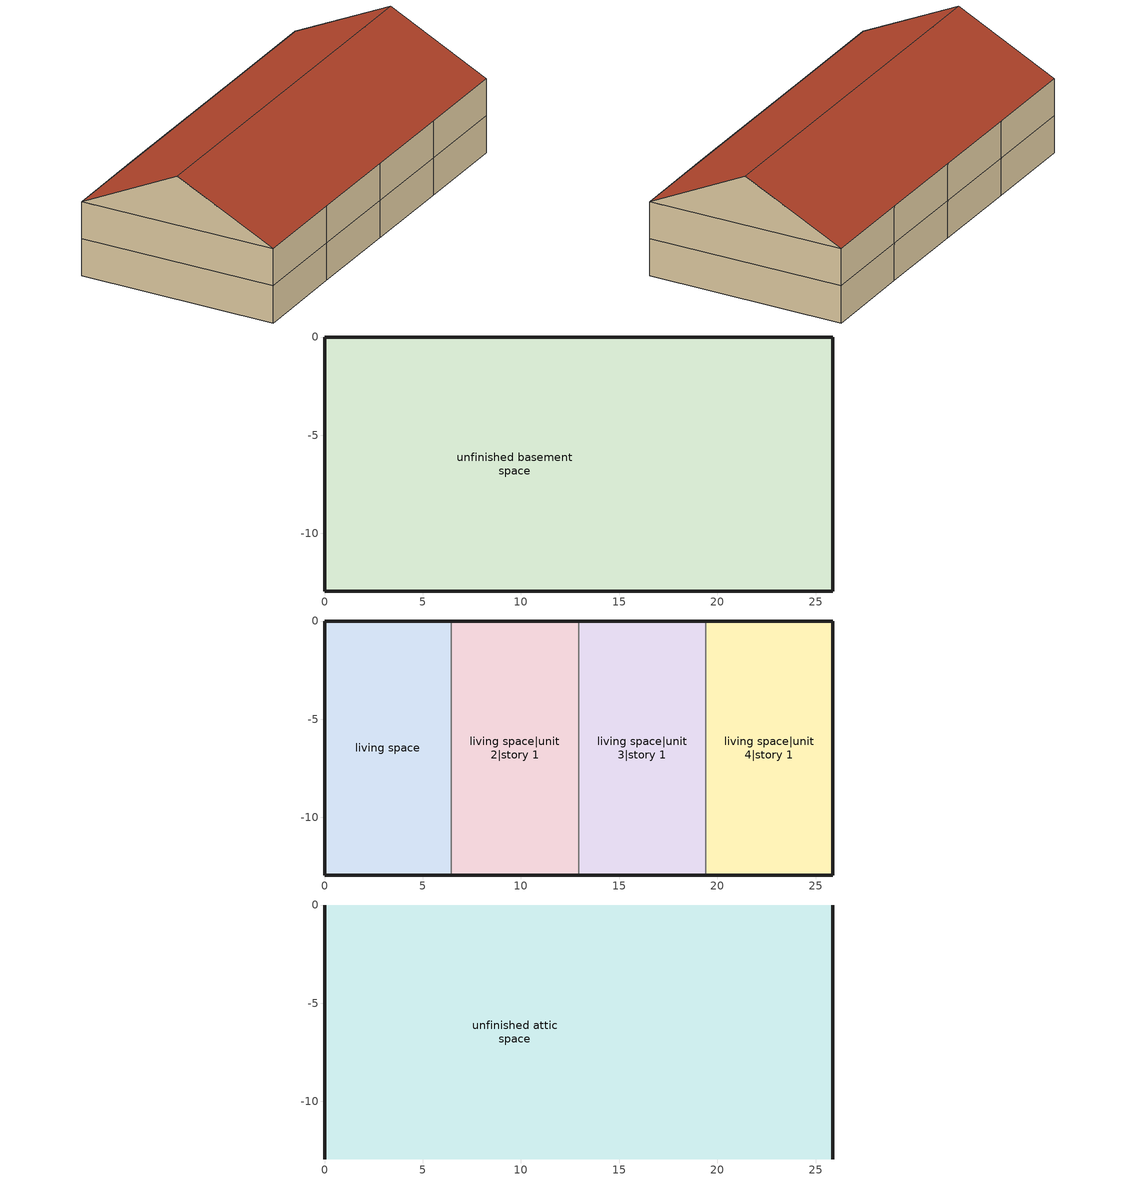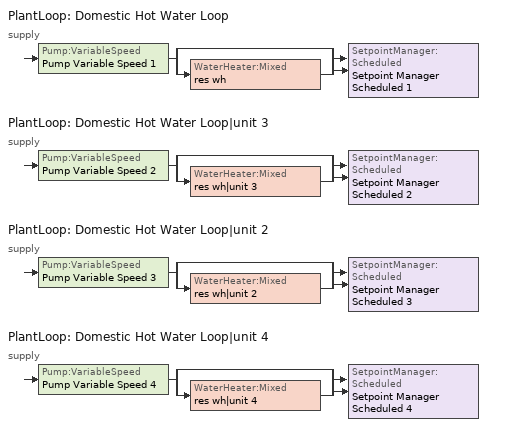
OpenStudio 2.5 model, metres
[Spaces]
unfinished basement space
 floor ground: 0,-12.93 0,0 6.47,0 6.47,-12.93 z-2.44; 6.47,-12.93 6.47,0 12.93,0 12.93,-12.93 z-2.44; 12.93,-12.93 12.93,0 19.4,0 19.4,-12.93 z-2.44; 19.4,-12.93 19.4,0 25.86,0 25.86,-12.93 z-2.44
 wall ground: 0,0 0,-12.93 6.47,-12.93 12.93,-12.93 19.4,-12.93 25.86,-12.93 25.86,0 19.4,0 12.93,0 6.47,0 0,0 z-2.44:0
living space
 floor to unfinished basement space: 0,-12.93 0,0 6.47,0 6.47,-12.93 z0
 wall outside: 6.47,0 0,0 0,-12.93 6.47,-12.93 z0:2.44
 wall to living space|unit 2|story 1: 6.47,-12.93 6.47,0 z0:2.44
living space|unit 2|story 1
 floor to unfinished basement space: 6.47,-12.93 6.47,0 12.93,0 12.93,-12.93 z0
 wall outside: 6.47,-12.93 12.93,-12.93 / 12.93,0 6.47,0 z0:2.44
 wall to living space|unit 3|story 1: 12.93,-12.93 12.93,0 z0:2.44
living space|unit 3|story 1
 floor to unfinished basement space: 12.93,-12.93 12.93,0 19.4,0 19.4,-12.93 z0
 wall outside: 12.93,-12.93 19.4,-12.93 / 19.4,0 12.93,0 z0:2.44
 wall to living space|unit 4|story 1: 19.4,-12.93 19.4,0 z0:2.44
living space|unit 4|story 1
 floor to unfinished basement space: 19.4,-12.93 19.4,0 25.86,0 25.86,-12.93 z0
 wall outside: 19.4,-12.93 25.86,-12.93 25.86,0 19.4,0 z0:2.44
unfinished attic space
 floor to living space: 6.47,0 6.47,-12.93 0,-12.93 0,0 z2.44
 floor to living space|unit 3|story 1: 19.4,0 19.4,-12.93 12.93,-12.93 12.93,0 z2.44
 floor to living space|unit 4|story 1: 25.86,0 25.86,-12.93 19.4,-12.93 19.4,0 z2.44
 floor to living space|unit 2|story 1: 12.93,0 12.93,-12.93 6.47,-12.93 6.47,0 z2.44
 wall outside: 0,-6.47,5.67 0,0,2.44 0,-12.93,2.44; 25.86,-6.47,5.67 25.86,-12.93,2.44 25.86,0,2.44
 roof outside: 0,-6.47,5.67 25.86,-6.47,5.67 25.86,0,2.44 0,0,2.44; 25.86,-6.47,5.67 0,-6.47,5.67 0,-12.93,2.44 25.86,-12.93,2.44
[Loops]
PlantLoop 'Domestic Hot Water Loop'
 supply: Pump:VariableSpeed 'Pump Variable Speed 1' > split
  | bypass
  | WaterHeater:Mixed 'res wh'
  join > SetpointManager:Scheduled 'Setpoint Manager Scheduled 1'
PlantLoop 'Domestic Hot Water Loop|unit 3'
 supply: Pump:VariableSpeed 'Pump Variable Speed 2' > split
  | bypass
  | WaterHeater:Mixed 'res wh|unit 3'
  join > SetpointManager:Scheduled 'Setpoint Manager Scheduled 2'
PlantLoop 'Domestic Hot Water Loop|unit 2'
 supply: Pump:VariableSpeed 'Pump Variable Speed 3' > split
  | bypass
  | WaterHeater:Mixed 'res wh|unit 2'
  join > SetpointManager:Scheduled 'Setpoint Manager Scheduled 3'
PlantLoop 'Domestic Hot Water Loop|unit 4'
 supply: Pump:VariableSpeed 'Pump Variable Speed 4' > split
  | bypass
  | WaterHeater:Mixed 'res wh|unit 4'
  join > SetpointManager:Scheduled 'Setpoint Manager Scheduled 4'
[Building]
Building: Standards Number of Stories=2; Standards Number of Above Ground Stories=1; Standards Building Type=singlefamilyttached; Standards Number of Living Units=4
[Site]
Denver Intl Ap_CO_USA: Latitude {deg}=39.83; Longitude {deg}=-104.65; Time Zone {hr}=-7; Elevation {m}=1650
[ClimateZones]
Climate Zone Institution Name 2=Building America; Climate Zone Document Year 2=0; Climate Zone Value 2=Cold
[Site:WaterMainsTemperature]
Calculation Method=Correlation; Annual Average Outdoor Air Temperature {C}=10.8753; Maximum Difference In Monthly Average Outdoor Air Temperatures {deltaC}=23.1524
[Site:GroundTemperature:BuildingSurface]
6.71281, 4.94206, 4.80025, 5.64056, 9.01395, 12.3716, 15.2825, 17.1265, 17.2832, 15.7834, 12.9467, 9.69205
[Site:GroundTemperature:Deep]
10.8753, 10.8753, 10.8753, 10.8753, 10.8753, 10.8753, 10.8753, 10.8753, 10.8753, 10.8753, 10.8753, 10.8753
[ThermalZone] Use Ideal Air Loads=No
living zone; living zone|unit 2; living zone|unit 3; living zone|unit 4; unfinished basement zone; unfinished attic zone
[Sizing:Zone] Zone Cooling Design Supply Air Temperature Input Method=SupplyAirTemperature; Zone Cooling Design Supply Air Temperature {C}=14; Zone Cooling Design Supply Air Temperature Difference {deltaC}=11.11; Zone Heating Design Supply Air Temperature Input Method=SupplyAirTemperature; Zone Heating Design Supply Air Temperature {C}=40; Zone Heating Design Supply Air Temperature Difference {deltaC}=11.11; Zone Cooling Design Supply Air Humidity Ratio {kg-H2O/kg-air}=0.0085; Zone Heating Design Supply Air Humidity Ratio {kg-H2O/kg-air}=0.008; Cooling Design Air Flow Method=DesignDay; Heating Design Air Flow Method=DesignDay; Account for Dedicated Outdoor Air System=No; Dedicated Outdoor Air System Control Strategy=NeutralSupplyAir; Dedicated Outdoor Air Low Setpoint Temperature for Design {C}=autosize; Dedicated Outdoor Air High Setpoint Temperature for Design {C}=autosize
living zone; living zone|unit 2; living zone|unit 3; living zone|unit 4; unfinished basement zone; unfinished attic zone
[Space]
Name | Space Type | Thermal Zone | Building Unit
living space | Space Type 1 | living zone | unit 1
living space|unit 2|story 1 | Space Type 1 | living zone|unit 2 | unit 2
living space|unit 3|story 1 | Space Type 1 | living zone|unit 3 | unit 3
living space|unit 4|story 1 | Space Type 1 | living zone|unit 4 | unit 4
unfinished basement space | Space Type 2 | unfinished basement zone
unfinished attic space | Space Type 3 | unfinished attic zone
[SpaceType]
Name | Standards Space Type
Space Type 1 | living
Space Type 2 | unfinished basement
Space Type 3 | unfinished attic
[BuildingUnit] Building Unit Type=Residential
unit 1; unit 2; unit 3; unit 4; EPWWeatherInfo
[PlantLoop] Glycol Concentration=0; Maximum Loop Flow Rate {m3/s}=0.01; Plant Loop Volume {m3}=0.003; Load Distribution Scheme=Optimal
Domestic Hot Water Loop; Domestic Hot Water Loop|unit 3; Domestic Hot Water Loop|unit 2; Domestic Hot Water Loop|unit 4
[Sizing:Plant] Loop Type=Heating; Design Loop Exit Temperature {C}=52.6667; Loop Design Temperature Difference {deltaC}=5.55556; Sizing Option=NonCoincident; Zone Timesteps in Averaging Window=1; Coincident Sizing Factor Mode=None
Domestic Hot Water Loop; Domestic Hot Water Loop|unit 3; Domestic Hot Water Loop|unit 2; Domestic Hot Water Loop|unit 4
[Pump:VariableSpeed] Rated Flow Rate {m3/s}=0.01; Rated Pump Head {Pa}=1; Rated Power Consumption {W}=0; Motor Efficiency=1; Fraction of Motor Inefficiencies to Fluid Stream=0; Coefficient 1 of the Part Load Performance Curve=0; Coefficient 2 of the Part Load Performance Curve=1; Coefficient 3 of the Part Load Performance Curve=0; Coefficient 4 of the Part Load Performance Curve=0; Pump Control Type=Intermittent; Skin Loss Radiative Fraction=0.5; Design Power Sizing Method=PowerPerFlowPerPressure; Design Electric Power per Unit Flow Rate {W/(m3/s)}=348701.1; Design Shaft Power per Unit Flow Rate per Unit Head {W-s/m3-Pa}=1.28205; Design Minimum Flow Rate Fraction=0
Pump Variable Speed 1; Pump Variable Speed 2; Pump Variable Speed 3; Pump Variable Speed 4
[SetpointManager:Scheduled] Control Variable=Temperature
Name | Schedule
Setpoint Manager Scheduled 1 | dhw temp
Setpoint Manager Scheduled 2 | dhw temp 1
Setpoint Manager Scheduled 3 | dhw temp 2
Setpoint Manager Scheduled 4 | dhw temp 3
[WaterHeater:Mixed] Tank Volume {m3}=0.170344; Deadband Temperature Difference {deltaC}=2; Maximum Temperature Limit {C}=99; Heater Control Type=Cycle; Heater Maximum Capacity {W}=4500; Heater Minimum Capacity {W}=0; Heater Fuel Type=Electricity; Heater Thermal Efficiency=1; Off Cycle Parasitic Fuel Consumption Rate {W}=0; Off Cycle Parasitic Fuel Type=Electricity; Off Cycle Parasitic Heat Fraction to Tank=0; On Cycle Parasitic Fuel Consumption Rate {W}=0; On Cycle Parasitic Fuel Type=Electricity; On Cycle Parasitic Heat Fraction to Tank=0; Ambient Temperature Indicator=ThermalZone; Ambient Temperature Thermal Zone=unfinished basement zone; Off Cycle Loss Coefficient to Ambient Temperature {W/K}=1.16351; Off Cycle Loss Fraction to Thermal Zone=1; On Cycle Loss Coefficient to Ambient Temperature {W/K}=1.16351; On Cycle Loss Fraction to Thermal Zone=1; Use Side Effectiveness=1; Source Side Effectiveness=1; Use Side Design Flow Rate {m3/s}=autosize; Source Side Design Flow Rate {m3/s}=autosize; Indirect Water Heating Recovery Time {hr}=1.5; Source Side Flow Control Mode=IndirectHeatPrimarySetpoint
Name | Setpoint Temperature Schedule
res wh | WH Setpoint Temp
res wh|unit 3 | WH Setpoint Temp 1
res wh|unit 2 | WH Setpoint Temp 2
res wh|unit 4 | WH Setpoint Temp 3
[Schedule:Constant] Value=52.6667
dhw temp; WH Setpoint Temp; dhw temp 1; WH Setpoint Temp 1; dhw temp 2; WH Setpoint Temp 2; dhw temp 3; WH Setpoint Temp 3
